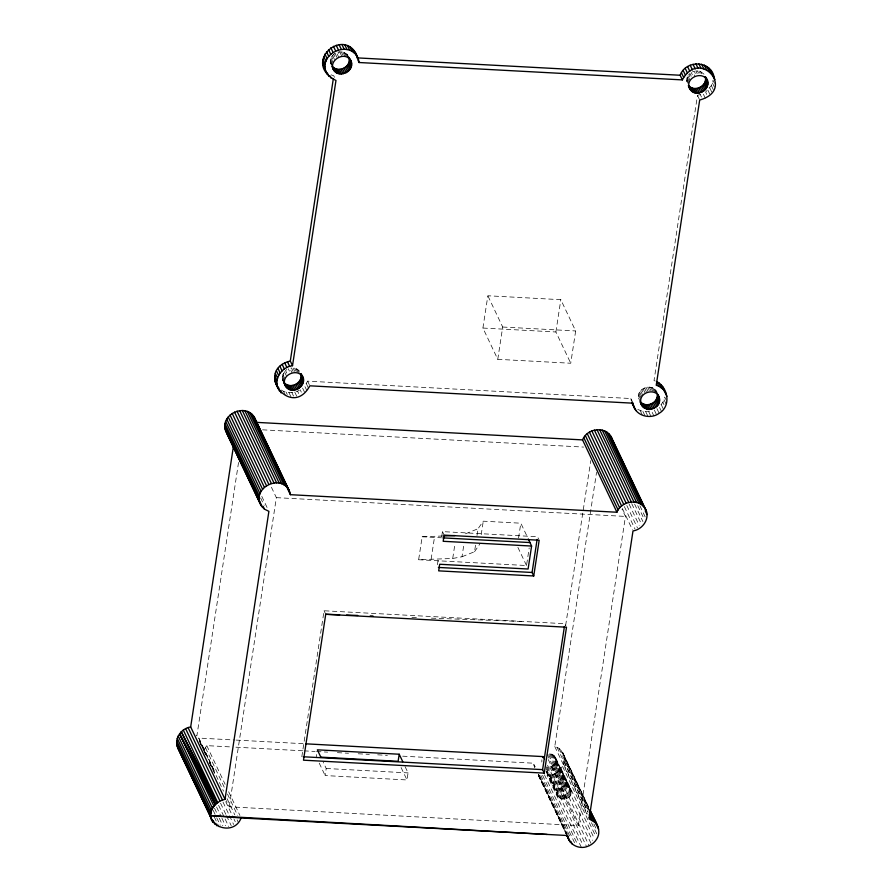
<?xml version="1.0" encoding="UTF-8"?>
<svg xmlns="http://www.w3.org/2000/svg" width="892" height="892" viewBox="0 0 892 892"><rect width="100%" height="100%" fill="white"/><g stroke="black" fill="none" stroke-linecap="round" stroke-linejoin="round"><path stroke-width="0.67" stroke-dasharray="4.46 3.34" d="M581.383 847.4L547.03 775.059C563.187 777.2 572.062 751.332 554.768 746.526L596.547 472.359M284.37 383.75L282.329 378.844L283.489 372.979L284.593 375.298M330.899 64.034C329.193 59.474 332.17 54.345 336.485 52.561L338.692 57.211M657.504 393.93C654.918 381.52 634.747 388.02 638.917 399.415M686.717 81.774L687.197 77.314L689.94 73.456L692.147 78.106M541.879 759.772L541.834 762.036M590.917 843.241L548.312 753.918L551.88 754.242L554.668 756.182L569.943 788.361C577.693 801.774 549.851 802.833 558.726 788.796L560.923 788.907L578.339 825.579L229.255 806.803L226.356 800.693M238.543 462.469L196.876 735.889L195.883 735.309M229.255 806.803L276.364 497.647L271.146 486.653M301.83 756.684L324.064 610.764L564.848 623.709L565.952 626.039M316.27 756.895L316.627 754.532M405.113 766.674L408.068 772.896L406.986 779.954L325.134 775.561L326.204 768.491L323.261 762.27M437.426 564.725L438.028 560.767L439.132 563.097M441.707 536.571L442.465 531.621L537.519 536.739L538.634 539.058M482.918 328.055L487.846 295.765L560.812 299.69L575.663 330.954L570.735 363.245L497.769 359.32L482.918 328.055L555.894 331.98L570.735 363.245M442.733 536.003L422.172 536.761L418.638 559.73L452.723 558.47L454.987 543.607M452.723 558.47L462 556.764L463.851 544.611M497.769 359.32L502.687 327.029L487.846 295.765M462 556.764L474.533 551.713L475.559 544.956M476.997 535.501L478.034 528.744L483.263 521.184L520.817 523.203L527.707 537.72M481.212 534.687L483.263 521.184M518.553 538.066L520.817 523.203M555.894 331.98L560.812 299.69M418.638 559.73L526.514 565.528L529.19 547.967M565.639 625.504L590.76 460.64M560.923 788.907L561.246 786.844L564.814 786.008L567.167 786.421L569.943 788.361M578.339 825.579L625.448 516.423L621.969 509.087M705.304 98.243L703.097 93.582L697.488 95.377L654.026 380.594L655.765 381.241M431.115 559.262L434.638 536.304M562.629 799.232L547.342 767.042C552.984 768.09 558.582 761.01 554.668 756.182M706.743 94.396L705.639 92.066L711.348 85.576L713.031 80.291L714.693 83.781M661.485 411.491L659.266 406.83L662.879 402.325L664.763 397.085L666.971 401.746M306.881 390.674L304.674 386.024L307.64 381.152L630.889 398.534L633.108 403.195M203.978 750.005L206.766 745.634L230.381 746.905M474.533 551.713L479.762 544.142M286.845 369.544L285.54 370.526L287.748 375.175M281.069 390.005C286.488 393.495 293.78 393.417 299.333 390.261M465.501 533.806L478.034 528.744M637.769 409.461L642.942 411.468L651.573 411.101L653.791 415.75M347.824 55.059L342.796 51.892L338.023 52.015L340.231 56.675M704.033 74.214L700.488 71.505L695.827 70.881L698.046 75.53M411.948 617.431L418.905 617.688M431.416 618.145L524.596 621.557M502.687 327.029L575.663 330.954M262.549 429.821L583.602 447.082M276.364 497.647L625.448 516.423M422.172 536.761L441.529 537.809M209.341 762.392L214.637 773.531L214.448 771.301L198.76 738.074L234.897 740.014M236.291 740.092L304.395 743.761M235.945 747.195L302.633 750.785M304.027 750.863L315.144 751.454M316.537 751.532L327.654 752.134M337.377 752.658L348.493 753.249M358.216 753.773L369.333 754.376M377.673 754.822L387.396 755.346M402.682 756.171L533.293 763.195L535.077 766.93L533.293 763.195L534.709 767.789M326.204 768.491L408.068 772.896M299.634 371.284L297.449 369.277L293.044 367.905L294.706 371.395M331.144 74.839L333.764 75.809L334.868 78.139M282.708 380.26L283.344 381.586M712.429 82.989L714.637 87.639M711.348 85.576L713.555 90.237M709.82 88.007L712.039 92.656M700.488 71.505L701.591 73.835M699.005 71.048L700.108 73.378M707.902 90.192L710.11 94.842M697.444 70.836L698.548 73.166M695.336 73.501L694.232 71.17L692.694 71.706L694.901 76.366M691.244 72.475L692.348 74.805M700.354 94.697L701.458 97.027M688.802 74.605L689.906 76.935M697.488 95.377L699.696 100.027M687.888 75.909L690.096 80.559M687.197 77.314L689.404 81.975M686.773 78.786L688.981 83.447M686.606 80.291L688.825 84.952M664.049 399.761L666.268 404.422M662.879 402.325L663.982 404.656M654.851 389.336L657.058 393.996M653.658 388.421L655.876 393.082M661.262 404.712L663.481 409.361M652.308 387.73L654.516 392.391M650.826 387.273L653.033 391.923M649.253 387.061L651.461 391.711M647.648 387.106L649.309 390.596M656.947 408.636L659.155 413.297M646.053 387.396L648.261 392.056M644.503 387.931L646.711 392.591M654.349 410.075L656.568 414.724M643.054 388.7L645.273 393.361M641.749 389.681L642.853 392.001M640.623 390.83L642.831 395.49M639.698 392.134L641.906 396.784M648.696 411.68L650.904 416.341M639.018 393.539L641.225 398.189M638.583 395.011L640.791 399.672M645.786 411.803L647.993 416.464M638.538 397.999L640.2 401.489M642.942 411.468L645.15 416.129M640.244 410.677L642.452 415.337M639.899 505.775L645.228 517.003M637.758 505.641L644.269 519.367M634.625 504.114L642.92 521.575M631.726 503.623L641.203 523.582M629.105 504.103L639.174 525.31M626.82 505.519L637.479 527.964M624.344 506.567L635.004 529.023M622.337 508.473L632.406 529.681M346.832 53.955L347.936 56.285M345.639 53.052L347.289 56.542M344.279 52.349L346.486 57.01M342.796 51.892L345.003 56.553M341.223 51.68L342.885 55.17M339.618 51.725L341.837 56.374M335.035 53.319L337.243 57.98M333.719 54.3L334.834 56.631M332.593 55.449L334.801 60.11M331.679 56.753L332.783 59.084M330.988 58.158L333.195 62.819M330.564 59.63L332.214 63.131M330.397 61.135L332.058 64.625M330.508 62.618L332.17 66.108M517.895 547.376L526.514 565.528M563.621 754.454L588.497 806.847M562.54 752.302L588.597 807.182M564.29 756.773L588.564 807.918M561.057 750.384L588.898 809.011M564.513 759.203L588.798 810.349M559.239 748.756L588.854 811.118M564.29 761.668L587.984 811.564M593.905 824.03L596.269 829.025M557.121 747.451L587.917 812.311M563.633 764.098L587.326 813.983M591.474 822.714L596.804 833.942M554.768 746.526L588.53 817.618M562.551 766.418L595.722 836.272M561.09 768.581L594.25 838.424M555.281 757.107L570.991 790.312M555.939 759.226L571.214 791.405M553.876 755.379L569.152 787.558M555.961 760.363L571.237 792.542M552.94 754.721L568.215 786.9M555.772 761.489L571.047 793.679M551.88 754.242L567.167 786.421M555.382 762.604L592.433 840.353M550.732 753.941L566.019 786.12M554.791 763.641L570.077 795.82M549.539 753.829L564.814 786.008M554.032 764.589L569.319 796.768M442.465 531.621L444.127 535.122M553.129 765.414L568.405 797.604M547.119 754.197L562.395 786.376M552.092 766.094L567.379 798.284M548.312 759.605L589.155 845.794M550.966 766.618L566.242 798.797M549.773 766.953L565.049 799.132M552.293 774.39L586.635 846.731M547.565 765.28L563.833 799.277M546.183 766.797L561.458 798.987M549.673 774.925L582.844 844.78M546.272 768.848L560.377 798.552M559.395 797.95L546.473 770.721L557.032 793.088M546.216 771.201L558.559 797.192M546.138 771.535L557.89 796.3M544.443 774.769L577.615 844.624M542.581 775.326L574.559 842.684M540.909 775.494L570.523 837.856M539.493 775.304L567.334 833.931M538.623 774.412L567.056 834.288M538.4 774.802L566.23 833.418M538.523 775.538L566.955 835.414L538.523 774.401M538.266 775.271L566.097 833.897M307.64 381.152L309.29 384.653M306.369 383.694L308.576 388.343M297.449 369.277L299.656 373.926M296.088 368.574L298.307 373.235M294.605 368.117L296.267 371.607M302.6 388.087L304.808 392.736M293.1 371.44L291.439 367.95L289.844 368.24L292.052 372.901M300.214 389.815L301.318 392.145M288.294 368.775L289.398 371.105M297.571 391.164L298.675 393.495M294.773 392.101L296.98 396.762M284.414 371.674L286.622 376.335M291.874 392.591L293.535 396.081M282.809 374.384L285.016 379.033M282.374 375.855L284.581 380.516M282.218 377.361L283.322 379.691M288.975 392.614L291.182 397.274M282.329 378.844L284.537 383.493M286.154 392.19L287.257 394.509M283.489 391.298L285.15 394.799M401.077 767.51L406.986 779.954M261.791 496.376L267.712 508.853M260.62 497.948L264.177 505.43M319.225 763.117L325.134 775.561M206.766 745.634L225.119 784.302M228.675 791.784L239.926 815.478M205.561 747.909L225.107 789.074M227.471 794.058L237.54 815.266M198.76 738.074L214.448 771.301M199.362 740.215L223.524 791.171M227.081 798.652L234.786 814.864M237.149 819.848L238.331 822.346M200.41 743.315L205.695 754.454M209.81 763.117L212.162 768.068M199.351 741.352L203.465 750.016M204.056 751.254L205.818 754.966M225.765 801.741L233.459 817.953M234.05 819.202L235.243 821.699M222.978 802.042L228.898 814.508M229.489 815.756L233.637 824.487M220.569 803.235L225.899 814.463M226.501 815.712L231.229 825.691M218.607 805.309L224.528 817.774M225.13 819.023L228.675 826.516M216.578 806.97L221.305 816.949M221.907 818.198L225.453 825.68M214.537 808.23L218.685 816.961M219.276 818.198L222.822 825.691M213.166 810.315L216.12 816.548M216.711 817.797L220.268 825.278M214.303 816.983L219.042 826.962M324.064 610.764L325.725 614.276M630.889 398.534L631.38 401.166"/><path stroke-width="1.34" d="M286.443 387.418L284.225 382.768C290.301 389.648 303.336 382.846 300.905 373.915C310.985 384.485 290.391 397.754 284.916 384.92C280.802 374.027 299.846 367.125 303.124 378.565M349.686 58.638C358.829 70.39 335.169 81.785 332.415 66.543C338.492 73.423 351.526 66.621 349.095 57.69M642.653 406.574L640.445 401.924C646.109 408.268 658.095 402.961 657.371 394.52L659.578 399.181C660.849 410.632 640.724 413.442 640.634 401.166C640.356 390.573 658.53 387.92 659.578 399.181M690.832 90.348L688.624 85.699C694.701 92.578 707.735 85.777 705.304 76.846C715.384 87.416 694.779 100.684 689.315 87.851C685.201 76.957 704.245 70.055 707.512 81.495M211.56 819.057L177.798 747.964C173.628 738.855 181.31 728.262 190.676 726.947L233.492 445.888M590.27 810.583C593.57 819.224 602.736 829.114 596.904 838.77C594.663 842.617 590.894 845.46 586.635 846.731C578.64 849.407 568.472 844.389 567.647 835.536L241.108 817.975C233.035 838.971 198.615 823.572 215.173 804.696L179.571 733.804L213.924 806.145M287.414 488.448L290.379 494.681L616.907 512.242L582.554 439.901C586.947 428.238 605.947 425.562 611.522 437.571L645.875 509.912C650.045 519.021 642.363 529.603 632.997 530.93L589.121 818.867L595.41 822.725L597.974 826.795M666.146 393.807L663.258 389.369L658.853 386.225L656.646 381.564C668.242 387.407 671.33 406.273 659.155 413.297C650.045 420.132 634.011 415.46 633.108 403.195L309.847 385.812C291.361 420.054 253.283 370.314 290.301 361.037L333.352 78.552M278.103 388.644C273.532 378.565 282.162 366.947 292.52 365.687L335.972 80.47C298.664 61.258 350.333 21.163 359.108 62.518L682.369 79.901C699.596 47.912 736.402 89.802 699.696 100.027L656.233 385.244L658.853 386.225M326.071 71.906C318.667 53.743 348.772 39.872 357.659 57.422M212.173 819.904L213.355 822.402L212.552 821.788A14.462 12.956 -25.4 0 1 214.047 805.666L219.956 801.005L225.018 799.288L268.893 511.35L264.433 509.12L261.133 505.574L225.698 431.07C219.22 414.568 246.292 402.036 254.61 417.746L288.963 490.087L290.379 494.681M260.051 503.423C253.573 486.909 280.645 474.377 288.963 490.087M325.725 614.276L303.492 760.185L544.265 773.13L566.509 627.21L325.725 614.276L339.629 614.789M320.897 757.286L317.351 749.826L399.203 754.231L398.122 761.3L320.429 757.118M531.599 546.049L528.097 569.018L439.678 564.268L438.674 570.858L533.739 575.976L539.181 540.229L444.127 535.122L443.179 541.299L531.599 546.049L528.287 538.935M533.739 575.976L532.078 572.474L537.107 539.482M544.265 773.13L542.604 769.629L564.424 626.463M682.369 79.901L680.15 75.251C685.669 59.786 710.779 60.199 714.113 77.08M616.907 512.242C621.3 500.579 640.3 497.903 645.875 509.912M542.737 757.587L543.451 756.617L544.622 759.092M444.082 535.958L454.875 535.557M346.587 615.045L357.703 615.447M370.225 615.904L373.001 616.004M356.9 57.868L680.15 75.251M582.554 439.901L256.026 422.34L254.61 417.746M442.911 537.876L530.015 542.559M438.396 567.435L532.078 572.474M305.778 743.828L543.451 756.617M303.213 756.762L542.604 769.629M176.649 743.281L210.991 815.634L547.13 834.433M210.991 815.634L241.108 817.975M350.79 60.968C345.226 49.64 326.216 61.381 334.623 71.193M275.896 383.984L278.962 388.31M225.698 431.07L228.263 435.14M177.798 747.964L210.98 817.407M662.7 386.805L664.696 391.7M323.852 67.246L327.297 74.259M215.362 804.528L179.571 733.804L215.641 804.149L181.288 731.797L217.67 802.421L183.317 730.069M181.288 731.797L216.879 803.224M710.578 70.122L712.786 74.772M713.321 76.099L714.971 79.589M708.828 68.093L711.047 72.754M706.72 66.409L708.928 71.059M704.301 65.105L706.509 69.754M701.636 64.224L703.844 68.874M705.349 76.634L706.999 80.124M698.815 63.789L701.023 68.45M705.55 78.306L707.769 82.956M705.527 79.801L707.735 84.45M705.237 81.295L707.445 85.944M695.916 63.811L698.124 68.472M704.68 82.733L706.888 87.394M703.866 84.093L706.085 88.754M693.017 64.302L695.236 68.963M702.84 85.331L705.048 89.981M701.614 86.39L703.833 91.051M690.218 65.239L692.426 69.899M700.231 87.271L702.45 91.921M698.737 87.929L700.945 92.578M687.576 66.588L689.795 71.248M697.154 88.341L699.361 93.002M695.548 88.509L697.756 93.169M685.19 68.327L687.409 72.977M693.954 88.431L696.161 93.08M692.426 88.085L694.634 92.746M683.116 70.39L685.335 75.039M690.999 87.505L693.207 92.166M689.717 86.702L691.936 91.363M688.301 85.677L689.951 89.167M681.421 72.72L683.64 77.37M665.254 392.87L666.915 396.36M661.039 384.72L663.258 389.369M658.998 382.947L661.217 387.607M657.672 394.231L659.333 397.72M657.348 396.026L659.556 400.675M657.047 397.52L659.255 402.169M656.49 398.958L658.697 403.619M655.687 400.318L657.895 404.979M654.65 401.545L656.869 406.206M653.435 402.615L655.642 407.276M652.052 403.496L654.26 408.146M650.547 404.154L652.754 408.804M648.975 404.567L651.182 409.227M647.358 404.734L649.577 409.395M645.775 404.656L647.982 409.305M644.236 404.31L646.455 408.971M642.809 403.73L645.028 408.391M641.538 402.928L643.745 407.588M640.021 401.746L641.772 405.392M635.963 410.543L632.339 403.641L634.547 408.302M631.926 402.325L633.588 405.827M610.318 435.474L646.667 512.186M608.734 433.646L643.087 505.987M645.251 510.848L647.023 514.595M606.816 432.107L641.17 504.448M604.631 430.914L638.973 503.255M602.223 430.1L636.565 502.441M599.658 429.688L634.011 502.04M597.027 429.699L631.38 502.04M594.395 430.122L628.748 502.464M591.842 430.936L626.195 503.278M589.434 432.141L623.787 504.482M587.248 433.679L621.601 506.02M585.342 435.53L619.684 507.871M583.758 437.615L618.111 509.968M354.035 50.521L358.629 59.898M358.004 60.199L359.108 62.518M352.206 48.558L354.425 53.208M350.021 46.941L352.24 51.602M347.546 45.726L349.764 50.387M344.847 44.934L347.055 49.595M348.928 57.389L351.303 62.34M347.936 56.285L349.04 58.616M349.341 59.151L351.56 63.8M342.004 44.6L344.212 49.261M349.318 60.645L351.526 65.294M349.028 62.139L351.236 66.788M348.46 63.577L350.679 68.238M339.094 44.723L341.313 49.383M347.657 64.938L349.876 69.598M346.631 66.175L348.839 70.825M336.217 45.302L338.425 49.963M345.405 67.234L347.612 71.895M344.022 68.115L346.241 72.776M333.441 46.328L335.648 50.989M342.528 68.773L344.736 73.423M330.843 47.767L333.062 52.427M340.945 69.186L343.152 73.846M339.339 69.353L341.547 74.014M328.524 49.573L330.731 54.234M337.745 69.275L339.952 73.924M336.217 68.929L338.425 73.59M334.79 68.349L336.998 73.01M326.528 51.703L328.735 56.352M333.508 67.547L335.727 72.207M332.002 66.365L333.742 70.011M324.911 54.078L327.13 58.738M323.74 56.642L325.948 61.303M323.027 59.318L325.245 63.979M329.895 75.787L330.999 78.106M322.815 62.039L325.022 66.688M327.297 72.854L328.958 76.344M323.094 64.703L325.301 69.364M589.779 809.68L596.882 824.643M590.939 812.902L598.632 829.125M590.08 811.508L595.41 822.725M589.445 812.367L593.593 821.097M589.11 814.809L591.474 819.804M570.88 841.412L572.073 843.91M567.423 835.916L570.378 842.148M566.688 835.146L569.063 840.13M300.95 373.703L302.611 377.193M301.162 375.365L303.369 380.025M301.139 376.87L303.347 381.52M300.838 378.364L303.046 383.014M300.281 379.802L302.488 384.463M290.301 361.037L292.52 365.687M299.478 381.163L301.686 385.823M298.441 382.4L300.66 387.05M287.436 361.706L289.644 366.367M297.226 383.46L299.433 388.12M295.843 384.34L298.051 388.99M284.693 362.821L286.901 367.482M294.338 384.998L296.545 389.648M292.766 385.411L294.973 390.072M282.151 364.337L284.358 368.998M291.149 385.578L293.368 390.239M289.565 385.5L291.773 390.15M279.887 366.222L282.095 370.871M288.027 385.154L290.246 389.815M286.6 384.575L288.818 389.235M277.969 368.396L280.177 373.057M285.329 383.772L287.536 388.433M283.901 382.746L285.563 386.236M276.442 370.827L278.661 375.476M275.36 373.425L277.579 378.074M274.758 376.112L276.966 380.772M274.647 378.821L276.855 383.482M280.066 390.64L281.17 392.971M275.026 381.475L277.234 386.125M277.211 386.281L279.419 390.941M255.536 419.965L289.889 492.317M253.295 415.728L287.637 488.069M262.538 436.065L264.902 441.049M271.424 454.775L273.788 459.759M278.527 469.738L284.448 482.215M251.6 413.966L285.953 486.318M249.593 412.528L283.946 484.88M247.329 411.457L281.682 483.798M244.876 410.755L279.218 483.107M242.29 410.476L276.632 482.817M239.647 410.61L274 482.951M237.027 411.145L271.38 483.486M399.203 754.231L402.749 761.69M234.518 412.082L268.86 484.423M232.165 413.386L266.518 485.739M230.047 415.025L264.4 487.378M228.229 416.954L262.582 489.295M226.769 419.106L261.122 491.459M225.687 421.437L260.04 493.778M225.029 423.867L259.382 496.208M263.24 506.623L264.433 509.12M224.806 426.331L259.159 498.673M225.029 428.751L262.605 507.492M226.78 433.222L261.133 505.574M190.676 726.947L225.018 799.288M188.078 727.604L222.431 799.957M185.603 728.664L219.956 801.005M178.21 736.012L212.564 808.364M177.263 738.375L211.605 810.728M176.727 740.828L211.081 813.169M215.663 823.271L216.856 825.769M213.155 820.495L214.939 824.23M177.006 745.69L210.757 816.782M355.451 52.762L356.41 55.237M611.522 437.571L612.67 442.242M711.905 72.419L712.764 74.939M568.137 837.911L566.955 835.414L568.137 837.911"/></g></svg>
